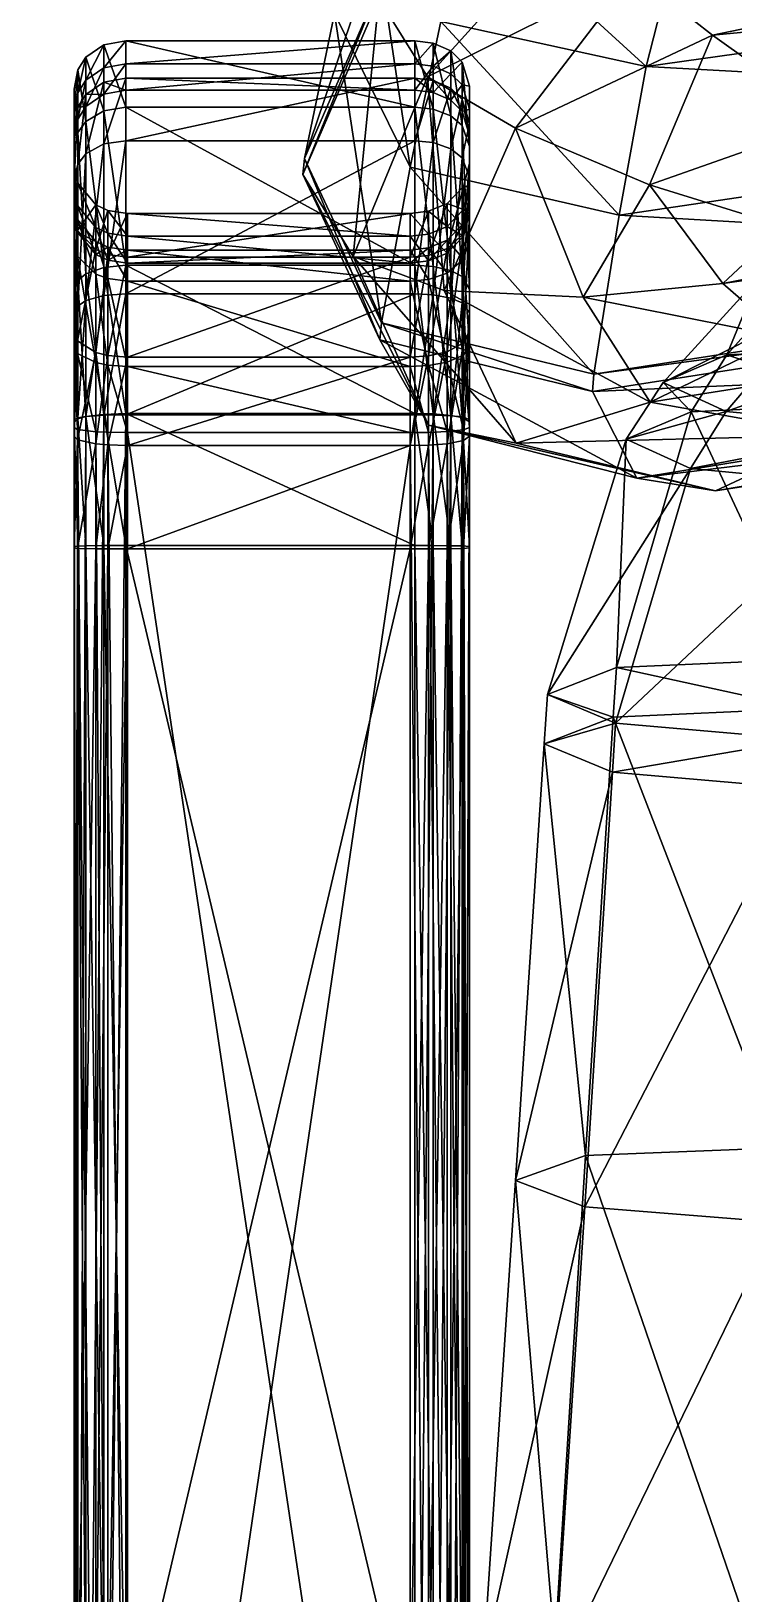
# Model space of a CAD drawing. Header units: millimetres. Extents: x 31518 to 88853, y -87450 to 166285.
# Drawn here: x 87794 to 87897, y -82001.7 to -81772.4 of the extents above; entities that cross this region are included whole.
import ezdxf

# ---------------------------------------------------------------- set-up
doc = ezdxf.new("R2010")
doc.units = ezdxf.units.MM
doc.styles.add('ROMANS', font='SIMHEI_0.TTF')
doc.dimstyles.new('60', dxfattribs={"dimscale": 60, "dimtxt": 2.5, "dimasz": 1.25, "dimexe": 1.5, "dimexo": 0, "dimgap": 1, "dimtad": 1, "dimdec": 0, "dimzin": 0, "dimdsep": 46, "dimtxsty": 'ROMANS', "dimblk": 'OBLIQUE', "dimcen": 0, "dimdle": 1.5, "dimclrd": 105, "dimclre": 105, "dimclrt": 112, "dimadec": 0, "dimazin": 0, "dimtfac": 1, "dimtdec": 0, "dimtix": 1, "dimtofl": 0, "dimtmove": 2, "dimatfit": 2, "dimldrblk": 'DOT', "dimfxl": 1.5, "dimtolj": 1, "dimtzin": 0, "dimlwd": 13, "dimlwe": 13, "dimarcsym": 0})

# ---------------------------------------------------------------- blocks, each defined once
blk = doc.blocks.new('中班椅02')
at = {"color": 0, "linetype": 'ByBlock', "lineweight": 0}
mesh = blk.add_polyface(dxfattribs=at)
corners = [(82.34, 195.21, 439.32), (83.41, 195.21, 439.32), (144.54, 195.21, 439.32), (144.27, 195.21, 439.32), (161.82, 195.21, 439.32), (158.82, 183.92, 442.95), (90.57, 188.23, 442.19), (159.12, 202.02, 439.76), (91.76, 204.65, 439.3), (172.35, 174.74, 449.82), (98.29, 183.21, 448.33), (99.57, 215.45, 442.64), (172.68, 210.28, 443.55), (185.87, 168.47, 462.19), (106.07, 180.73, 460.02), (107.45, 227.42, 451.79), (186.22, 219.94, 453.11), (194.74, 169.9, 477.02), (111.3, 183.48, 474.62), (112.75, 235.16, 465.51), (199.76, 179.68, 503.51), (114.58, 192.98, 501.16), (195.11, 226.88, 466.97), (116.06, 243.59, 492.24), (199.62, 181.63, 508.55), (114.55, 194.84, 506.22), (200.14, 235.48, 493.67), (116.03, 245.15, 497.35), (6.36, 249.52, 496.58), (196.77, 199.61, 556.31), (113.1, 211.97, 554.13), (200, 237.09, 498.77), (114.55, 259.03, 545.84), (193.7, 216.4, 608.17), (111.54, 227.96, 606.13), (190.42, 229.24, 664.7), (109.87, 240.42, 662.73), (187.8, 234.11, 710.6), (108.54, 245.56, 708.58), (184.74, 234.82, 765.3), (106.98, 247.09, 763.14), (181.98, 232.79, 814.93), (105.57, 245.95, 812.61), (181.69, 232.51, 820.52), (105.48, 245.77, 818.18), (174.37, 231.53, 849.47), (102.22, 245.11, 847.07), (170.86, 231.95, 855.86), (100.5, 245.47, 853.48), (161.87, 235.69, 867.19), (95.99, 248.05, 865.01), (147.03, 246.05, 877.79), (88.43, 254.56, 876.29)]
mesh.append_faces([[corners[k] for k in face] for face in [(0, 5, 6), (2, 8, 7), (6, 9, 10), (7, 11, 12), (10, 13, 14), (12, 15, 16), (14, 17, 18), (18, 20, 21), (21, 24, 25), (23, 28, 27), (25, 29, 30), (30, 33, 34), (34, 35, 36), (36, 37, 38), (38, 39, 40), (40, 41, 42), (42, 43, 44), (44, 45, 46), (46, 47, 48), (48, 49, 50), (50, 51, 52)]], dxfattribs={"vtx0": -1, "color": 0})
mesh.append_faces([[corners[k] for k in face] for face in [(0, 1, 2), (3, 2, 4)]], dxfattribs={"vtx0": -1, "vtx2": -1, "color": 0})
mesh.append_faces([[corners[k] for k in face] for face in [(3, 0, 2)]], dxfattribs={"vtx1": -1, "vtx2": -1, "color": 0})
mesh.append_faces([[corners[k] for k in face] for face in [(0, 3, 5), (4, 2, 7), (2, 1, 8), (6, 5, 9), (7, 8, 11), (10, 9, 13), (12, 11, 15), (16, 15, 19), (22, 19, 23), (26, 23, 27), (31, 27, 32), (42, 41, 43), (44, 43, 45), (46, 45, 47), (48, 47, 49), (50, 49, 51)]], dxfattribs={"vtx2": -1, "color": 0})
mesh = blk.add_polyface(dxfattribs=at)
corners = [(193.25, 178.46, 449.16), (200.81, 190.35, 447.07), (216.52, 191.07, 458.2), (208.39, 173.85, 461.24), (193.34, 203.02, 444.83), (208.48, 209.42, 454.96), (185.87, 168.47, 462.19), (218.28, 175.86, 475.97), (194.74, 169.9, 477.02), (226.79, 194.92, 472.6), (218.39, 215.24, 469.02), (195.11, 226.88, 466.97), (223.8, 185.52, 502.48), (199.76, 179.68, 503.51), (232.49, 204.19, 499.19), (223.9, 224.08, 495.68), (200.14, 235.48, 493.67), (223.62, 187.43, 507.53), (199.62, 181.63, 508.55), (232.3, 205.98, 504.26), (223.72, 225.76, 500.77), (200, 237.09, 498.77), (220.38, 205.03, 555.36), (196.77, 199.61, 556.31), (228.91, 222.39, 552.3), (220.48, 240.89, 549.03), (216.89, 221.48, 607.27), (193.7, 216.4, 608.17), (225.27, 237.71, 604.41), (213.14, 234.15, 663.84), (221.36, 249.84, 661.07), (190.42, 229.24, 664.7), (210.17, 239.14, 709.71)]
mesh.append_faces([[corners[k] for k in face] for face in [(0, 2, 3), (1, 5, 2), (6, 7, 8), (3, 9, 7), (2, 10, 9), (5, 11, 10), (8, 12, 13), (7, 14, 12), (9, 15, 14), (10, 16, 15), (13, 17, 18), (12, 19, 17), (14, 20, 19), (15, 21, 20), (18, 22, 23), (17, 24, 22), (19, 25, 24), (23, 26, 27), (22, 28, 26), (26, 30, 29)]], dxfattribs={"vtx0": -1, "color": 0})
mesh.append_faces([[corners[k] for k in face] for face in [(0, 1, 2), (1, 4, 5), (6, 3, 7), (3, 2, 9), (2, 5, 10), (8, 7, 12), (7, 9, 14), (9, 10, 15), (10, 11, 16), (13, 12, 17), (12, 14, 19), (14, 15, 20), (15, 16, 21), (18, 17, 22), (17, 19, 24), (19, 20, 25), (23, 22, 26), (22, 24, 28), (27, 26, 29), (31, 29, 32)]], dxfattribs={"vtx2": -1, "color": 0})
mesh = blk.add_polyface(dxfattribs=at)
corners = [(144.27, 195.21, 439.32), (161.82, 195.21, 439.32), (168.06, 195.21, 439.32), (161.74, 195.21, 439.32), (178.07, 185.81, 442.62), (158.82, 183.92, 442.95), (185.03, 191.87, 441.55), (178.16, 198.32, 440.41), (159.12, 202.02, 439.76), (193.25, 178.46, 449.16), (172.35, 174.74, 449.82), (200.81, 190.35, 447.07), (193.34, 203.02, 444.83), (172.68, 210.28, 443.55), (208.39, 173.85, 461.24), (185.87, 168.47, 462.19), (186.22, 219.94, 453.11), (208.48, 209.42, 454.96), (106.07, 180.73, 460.02), (194.74, 169.9, 477.02), (195.11, 226.88, 466.97), (112.75, 235.16, 465.51), (111.3, 183.48, 474.62), (199.76, 179.68, 503.51), (116.06, 243.59, 492.24), (200.14, 235.48, 493.67), (114.58, 192.98, 501.16), (199.62, 181.63, 508.55), (114.55, 194.84, 506.22), (196.77, 199.61, 556.31), (113.1, 211.97, 554.13), (193.7, 216.4, 608.17), (111.54, 227.96, 606.13), (190.42, 229.24, 664.7), (213.14, 234.15, 663.84), (109.87, 240.42, 662.73), (187.8, 234.11, 710.6), (210.17, 239.14, 709.71), (184.74, 234.82, 765.3), (203.54, 238.57, 813.91), (181.98, 232.79, 814.93), (203.19, 238.33, 819.49), (181.69, 232.51, 820.52), (194.73, 237.49, 848.42), (174.37, 231.53, 849.47), (190.72, 237.89, 854.82), (170.86, 231.95, 855.86)]
mesh.append_faces([[corners[k] for k in face] for face in [(0, 2, 3), (0, 4, 5), (3, 6, 4), (2, 7, 6), (1, 8, 7), (5, 9, 10), (4, 11, 9), (6, 12, 11), (7, 13, 12), (10, 14, 15), (12, 16, 17), (16, 21, 20), (20, 24, 25), (31, 34, 33), (33, 37, 36), (38, 39, 40), (40, 41, 42), (42, 43, 44), (44, 45, 46)]], dxfattribs={"vtx0": -1, "color": 0})
mesh.append_faces([[corners[k] for k in face] for face in [(0, 1, 2)]], dxfattribs={"vtx0": -1, "vtx2": -1, "color": 0})
mesh.append_faces([[corners[k] for k in face] for face in [(0, 3, 4), (3, 2, 6), (2, 1, 7), (5, 4, 9), (4, 6, 11), (6, 7, 12), (7, 8, 13), (10, 9, 14), (12, 13, 16), (18, 15, 19), (17, 16, 20), (22, 19, 23), (26, 23, 27), (28, 27, 29), (30, 29, 31), (32, 31, 33), (35, 33, 36), (42, 41, 43), (44, 43, 45)]], dxfattribs={"vtx2": -1, "color": 0})
mesh = blk.add_polyface(dxfattribs=at)
corners = [(252.47, 208.01, 387.33), (219.83, 208.01, 387.33), (219.83, 215.06, 406.47), (217.76, 207.8, 387.48), (217.76, 214.81, 406.5), (215.78, 207.08, 387.99), (215.78, 213.93, 406.6), (214.5, 206.06, 388.73), (214.5, 212.68, 406.74), (213.66, 203.84, 390.32), (213.66, 209.97, 407.05), (252.47, 215.06, 406.47), (219.83, 213.72, 419.55), (217.76, 213.47, 419.55), (215.78, 212.58, 419.53), (214.5, 211.32, 419.51), (213.66, 208.59, 419.45), (252.47, 213.72, 419.55), (219.83, 216.69, 456.15), (217.76, 216.44, 456.17), (215.78, 215.56, 456.24), (214.5, 214.31, 456.34), (213.66, 211.58, 456.56), (213.66, 202.85, 457.25), (252.47, 216.69, 456.15), (219.83, 219.27, 489.95), (217.76, 219.02, 489.93), (215.78, 218.14, 489.86), (214.5, 216.88, 489.76), (213.66, 214.16, 489.54), (213.66, 205.43, 488.85), (252.47, 219.27, 489.95), (219.83, 211.79, 519.48), (217.76, 211.57, 519.36), (215.78, 210.81, 518.92), (214.5, 209.72, 518.29), (213.66, 207.35, 516.93), (213.66, 199.75, 512.56)]
mesh.append_faces([[corners[k] for k in face] for face in [(1, 4, 2), (3, 6, 4), (5, 8, 6), (7, 10, 8), (2, 13, 12), (4, 14, 13), (6, 15, 14), (8, 16, 15), (12, 19, 18), (13, 20, 19), (14, 21, 20), (15, 22, 21), (16, 23, 22), (18, 26, 25), (19, 27, 26), (20, 28, 27), (21, 29, 28), (22, 30, 29), (25, 33, 32), (26, 34, 33), (27, 35, 34), (28, 36, 35), (29, 37, 36)]], dxfattribs={"vtx0": -1, "color": 0})
mesh.append_faces([[corners[k] for k in face] for face in [(0, 1, 2), (1, 3, 4), (3, 5, 6), (5, 7, 8), (7, 9, 10), (11, 2, 12), (2, 4, 13), (4, 6, 14), (6, 8, 15), (8, 10, 16), (17, 12, 18), (12, 13, 19), (13, 14, 20), (14, 15, 21), (15, 16, 22), (24, 18, 25), (18, 19, 26), (19, 20, 27), (20, 21, 28), (21, 22, 29), (22, 23, 30), (31, 25, 32), (25, 26, 33), (26, 27, 34), (27, 28, 35), (28, 29, 36), (29, 30, 37)]], dxfattribs={"vtx2": -1, "color": 0})
mesh = blk.add_polyface(dxfattribs=at)
corners = [(258.34, 203.56, 390.53), (257.91, 205.34, 389.25), (257.91, 211.8, 406.84), (258.34, 209.62, 407.09), (257, 206.51, 388.41), (257, 213.23, 406.68), (254.97, 207.64, 387.59), (254.97, 214.61, 406.52), (252.47, 208.01, 387.33), (252.47, 215.06, 406.47), (219.83, 215.06, 406.47), (258.34, 201.26, 408.06), (258.34, 208.25, 419.45), (257.91, 210.44, 419.49), (257, 211.87, 419.52), (254.97, 213.27, 419.55), (252.47, 213.72, 419.55), (219.83, 213.72, 419.55), (258.34, 199.83, 419.28), (258.34, 211.24, 456.58), (257.91, 213.42, 456.41), (257, 214.85, 456.29), (254.97, 216.24, 456.18), (252.47, 216.69, 456.15), (219.83, 216.69, 456.15), (258.34, 202.85, 457.25), (258.34, 213.82, 489.52), (258.34, 205.43, 488.85), (257.91, 216, 489.69), (257, 217.43, 489.81), (254.97, 218.82, 489.92), (252.47, 219.27, 489.95), (219.83, 219.27, 489.95), (258.34, 207.05, 516.76), (257.91, 208.95, 517.85), (257, 210.19, 518.56), (254.97, 211.4, 519.26), (252.47, 211.79, 519.48), (219.83, 211.79, 519.48)]
mesh.append_faces([[corners[k] for k in face] for face in [(0, 2, 3), (1, 5, 2), (4, 7, 5), (6, 9, 7), (8, 10, 9), (3, 13, 12), (2, 14, 13), (5, 15, 14), (7, 16, 15), (9, 17, 16), (12, 20, 19), (13, 21, 20), (14, 22, 21), (15, 23, 22), (16, 24, 23), (25, 26, 27), (19, 28, 26), (20, 29, 28), (21, 30, 29), (22, 31, 30), (23, 32, 31), (26, 34, 33), (28, 35, 34), (29, 36, 35), (30, 37, 36), (31, 38, 37)]], dxfattribs={"vtx0": -1, "color": 0})
mesh.append_faces([[corners[k] for k in face] for face in [(0, 1, 2), (1, 4, 5), (4, 6, 7), (6, 8, 9), (11, 3, 12), (3, 2, 13), (2, 5, 14), (5, 7, 15), (7, 9, 16), (18, 12, 19), (12, 13, 20), (13, 14, 21), (14, 15, 22), (15, 16, 23), (25, 19, 26), (19, 20, 28), (20, 21, 29), (21, 22, 30), (22, 23, 31), (27, 26, 33), (26, 28, 34), (28, 29, 35), (29, 30, 36), (30, 31, 37)]], dxfattribs={"vtx2": -1, "color": 0})
mesh = blk.add_polyface(dxfattribs=at)
corners = [(252.47, 190.71, 373.47), (219.83, 190.71, 373.47), (219.83, 208.01, 387.33), (217.76, 207.8, 387.48), (217.76, 190.6, 373.7), (215.78, 207.08, 387.99), (215.78, 190.23, 374.5), (214.5, 206.06, 388.73), (214.5, 189.71, 375.65), (213.66, 203.84, 390.32), (213.66, 196.73, 395.44), (214.34, 194.61, 396.97), (214.34, 198.66, 408.36), (213.66, 201.26, 408.06), (216.19, 196.76, 408.58), (213.66, 209.97, 407.05), (214.34, 197.21, 419.23), (213.66, 199.83, 419.28), (216.19, 195.3, 419.2), (213.66, 208.59, 419.45), (214.34, 200.24, 457.46), (213.66, 202.85, 457.25), (216.19, 198.33, 457.62), (218.29, 197.45, 457.69), (214.34, 202.82, 488.64), (213.66, 205.43, 488.85), (216.19, 200.91, 488.48), (218.29, 200.03, 488.41), (220.35, 197.22, 457.7), (220.35, 199.8, 488.39), (252.3, 199.8, 488.39), (214.34, 197.48, 511.26), (213.66, 199.75, 512.56), (216.19, 195.82, 510.31), (218.29, 195.05, 509.87), (220.35, 194.85, 509.75), (252.3, 194.85, 509.75), (252.47, 211.79, 519.48), (219.83, 211.79, 519.48), (219.83, 193.94, 536.95), (217.76, 211.57, 519.36), (217.76, 193.81, 536.74), (215.78, 210.81, 518.92), (215.78, 193.34, 535.99), (214.5, 209.72, 518.29), (214.5, 192.67, 534.92), (213.66, 207.35, 516.93), (213.66, 191.22, 532.61), (213.66, 186.56, 525.18)]
mesh.append_faces([[corners[k] for k in face] for face in [(1, 3, 2), (4, 5, 3), (6, 7, 5), (8, 9, 7), (10, 12, 13), (11, 14, 12), (9, 13, 15), (13, 16, 17), (12, 18, 16), (15, 17, 19), (17, 20, 21), (16, 22, 20), (18, 23, 22), (21, 24, 25), (20, 26, 24), (22, 27, 26), (23, 29, 27), (28, 30, 29), (25, 31, 32), (24, 33, 31), (26, 34, 33), (27, 35, 34), (29, 36, 35), (38, 41, 39), (40, 43, 41), (42, 45, 43), (44, 47, 45)]], dxfattribs={"vtx0": -1, "color": 0})
mesh.append_faces([[corners[k] for k in face] for face in [(0, 1, 2), (10, 11, 12), (9, 10, 13), (13, 12, 16), (12, 14, 18), (15, 13, 17), (17, 16, 20), (16, 18, 22), (19, 17, 21), (21, 20, 24), (20, 22, 26), (22, 23, 27), (23, 28, 29), (25, 24, 31), (24, 26, 33), (26, 27, 34), (27, 29, 35), (37, 38, 39), (38, 40, 41), (40, 42, 43), (42, 44, 45), (44, 46, 47), (46, 32, 48)]], dxfattribs={"vtx2": -1, "color": 0})
mesh = blk.add_polyface(dxfattribs=at)
corners = [(258.34, 188.42, 378.44), (257.91, 205.34, 389.25), (258.34, 203.56, 390.53), (257.91, 189.33, 376.45), (257, 206.51, 388.41), (257, 189.94, 375.15), (254.97, 207.64, 387.59), (254.97, 190.52, 373.88), (252.47, 190.71, 373.47), (252.47, 208.01, 387.33), (219.83, 208.01, 387.33), (257.94, 194.98, 396.7), (258.34, 196.73, 395.44), (258.34, 201.26, 408.06), (257.94, 199.12, 408.3), (258.34, 209.62, 407.09), (255.88, 196.63, 408.59), (257.94, 197.67, 419.24), (255.88, 195.17, 419.19), (258.34, 199.83, 419.28), (258.34, 208.25, 419.45), (254.53, 194.53, 419.18), (255.88, 198.2, 457.63), (254.53, 197.56, 457.68), (257.94, 200.7, 457.43), (258.34, 202.85, 457.25), (258.34, 211.24, 456.58), (220.35, 197.22, 457.7), (252.3, 197.22, 457.7), (252.3, 199.8, 488.39), (254.53, 200.14, 488.42), (255.88, 200.78, 488.47), (257.94, 203.28, 488.67), (258.34, 205.43, 488.85), (220.35, 199.8, 488.39), (252.3, 194.85, 509.75), (254.53, 195.15, 509.92), (255.88, 195.71, 510.24), (257.94, 197.88, 511.49), (258.34, 199.75, 512.56), (258.34, 207.05, 516.76), (258.34, 191.04, 532.31), (257.91, 208.95, 517.85), (257.91, 192.2, 534.17), (257, 210.19, 518.56), (257, 192.96, 535.38), (254.97, 211.4, 519.26), (254.97, 193.7, 536.57), (252.47, 211.79, 519.48), (252.47, 193.94, 536.95), (219.83, 193.94, 536.95)]
mesh.append_faces([[corners[k] for k in face] for face in [(0, 1, 2), (3, 4, 1), (5, 6, 4), (7, 9, 6), (8, 10, 9), (11, 13, 14), (12, 15, 13), (16, 17, 18), (14, 19, 17), (13, 20, 19), (21, 22, 23), (18, 24, 22), (17, 25, 24), (19, 26, 25), (28, 30, 29), (23, 31, 30), (22, 32, 31), (24, 33, 32), (29, 36, 35), (30, 37, 36), (31, 38, 37), (32, 39, 38), (33, 40, 39), (40, 43, 41), (42, 45, 43), (44, 47, 45), (46, 49, 47), (48, 50, 49)]], dxfattribs={"vtx0": -1, "color": 0})
mesh.append_faces([[corners[k] for k in face] for face in [(7, 8, 9), (11, 12, 13), (12, 2, 15), (16, 14, 17), (14, 13, 19), (18, 17, 24), (17, 19, 25), (27, 28, 29), (28, 23, 30), (23, 22, 31), (22, 24, 32), (24, 25, 33), (34, 29, 35), (29, 30, 36), (30, 31, 37), (31, 32, 38), (32, 33, 39), (39, 40, 41), (40, 42, 43), (42, 44, 45), (44, 46, 47), (46, 48, 49)]], dxfattribs={"vtx2": -1, "color": 0})
mesh = blk.add_polyface(dxfattribs=at)
corners = [(99.36, 147.28, 383.54), (175.57, 149.44, 396.83), (168.25, 178.38, 398.19), (197.07, 148.49, 391), (188.61, 177.4, 392.22), (195.97, 174.29, 373.11), (204.84, 145.45, 372.34), (188.7, 170.97, 352.74), (197.16, 142.21, 352.46), (168.57, 169.07, 341.07), (175.9, 140.36, 341.07), (97.35, 167.72, 332.77), (184.59, 183.81, 391.91), (164.74, 184.78, 397.85), (191.77, 180.71, 372.89), (184.68, 177.41, 352.63), (165.05, 175.52, 341.02), (174.33, 195.27, 388.82), (155.74, 196.15, 394.26), (181.05, 192.44, 371.43), (174.41, 189.42, 352.89), (156.04, 187.69, 342.27), (157.44, 206.27, 380.3), (140.91, 206.88, 384.04), (163.42, 204.33, 368.33), (157.51, 202.25, 355.58), (141.17, 201.06, 348.27), (146.61, 209.91, 373.34), (152.11, 208.72, 366), (146.67, 207.44, 358.17), (131.62, 206.71, 353.69), (137.2, 210.78, 362.92), (132.38, 210.78, 362.92)]
mesh.append_faces([[corners[k] for k in face] for face in [(1, 4, 2), (3, 5, 4), (6, 7, 5), (8, 9, 7), (10, 11, 9), (2, 12, 13), (4, 14, 12), (5, 15, 14), (7, 16, 15), (13, 17, 18), (12, 19, 17), (14, 20, 19), (15, 21, 20), (18, 22, 23), (17, 24, 22), (19, 25, 24), (20, 26, 25), (22, 28, 27), (24, 29, 28), (25, 30, 29)]], dxfattribs={"vtx0": -1, "color": 0})
mesh.append_faces([[corners[k] for k in face] for face in [(0, 1, 2), (1, 3, 4), (2, 4, 12), (4, 5, 14), (5, 7, 15), (7, 9, 16), (13, 12, 17), (12, 14, 19), (14, 15, 20), (15, 16, 21), (18, 17, 22), (17, 19, 24), (19, 20, 25), (20, 21, 26), (23, 22, 27), (22, 24, 28), (24, 25, 29), (27, 28, 31), (28, 29, 32)]], dxfattribs={"vtx2": -1, "color": 0})
mesh = blk.add_polyface(dxfattribs=at)
corners = [(219.83, 177.05, 370.55), (217.76, 190.6, 373.7), (219.83, 190.71, 373.47), (217.76, 177.02, 370.8), (215.78, 190.23, 374.5), (215.78, 176.93, 371.68), (214.5, 189.71, 375.65), (214.5, 176.8, 372.94), (213.66, 188.56, 378.13), (213.66, 184.89, 386.08), (214.34, 183.79, 388.46), (214.34, 194.61, 396.97), (213.66, 196.73, 395.44), (216.19, 182.99, 390.2), (216.19, 193.05, 398.09), (218.29, 182.62, 391), (218.29, 192.34, 398.6), (220.35, 182.52, 391.21), (220.35, 192.15, 398.74), (252.3, 192.15, 398.74), (217.76, 207.8, 387.48), (215.78, 207.08, 387.99), (214.5, 206.06, 388.73), (213.66, 203.84, 390.32), (216.19, 196.76, 408.58), (218.29, 195.89, 408.68), (220.35, 195.65, 408.7), (252.3, 195.65, 408.7), (218.29, 194.42, 419.18), (216.19, 195.3, 419.2), (220.35, 194.19, 419.17), (252.3, 194.19, 419.17), (218.29, 197.45, 457.69), (220.35, 197.22, 457.7), (252.3, 197.22, 457.7), (213.66, 199.75, 512.56), (214.34, 197.48, 511.26), (214.34, 185.17, 522.97), (213.66, 186.56, 525.18), (216.19, 195.82, 510.31), (216.19, 184.15, 521.34), (218.29, 195.05, 509.87), (218.29, 183.69, 520.6), (220.35, 194.85, 509.75), (220.35, 183.56, 520.4), (252.3, 183.56, 520.4), (213.66, 207.35, 516.93), (213.66, 191.22, 532.61), (252.47, 193.94, 536.95), (219.83, 193.94, 536.95), (219.83, 177.19, 543.2), (217.76, 193.81, 536.74), (217.76, 177.14, 542.96), (215.78, 193.34, 535.99), (215.78, 176.98, 542.09), (214.5, 192.67, 534.92), (214.5, 176.74, 540.85), (213.66, 176.24, 538.16), (213.66, 174.62, 529.55)]
mesh.append_faces([[corners[k] for k in face] for face in [(0, 1, 2), (3, 4, 1), (5, 6, 4), (7, 8, 6), (9, 11, 12), (10, 14, 11), (13, 16, 14), (15, 18, 16), (17, 19, 18), (8, 12, 23), (14, 25, 24), (16, 26, 25), (18, 27, 26), (24, 28, 29), (25, 30, 28), (26, 31, 30), (28, 33, 32), (30, 34, 33), (35, 37, 38), (36, 40, 37), (39, 42, 40), (41, 44, 42), (43, 45, 44), (46, 38, 47)]], dxfattribs={"vtx0": -1, "color": 0})
mesh.append_faces([[corners[k] for k in face] for face in [(9, 10, 11), (10, 13, 14), (13, 15, 16), (15, 17, 18), (2, 1, 20), (1, 4, 21), (4, 6, 22), (6, 8, 23), (8, 9, 12), (11, 14, 24), (14, 16, 25), (16, 18, 26), (24, 25, 28), (25, 26, 30), (29, 28, 32), (28, 30, 33), (35, 36, 37), (36, 39, 40), (39, 41, 42), (41, 43, 44), (48, 49, 50), (49, 51, 52), (51, 53, 54), (53, 55, 56), (55, 47, 57), (47, 38, 58)]], dxfattribs={"vtx2": -1, "color": 0})
mesh = blk.add_polyface(dxfattribs=at)
corners = [(258.34, 176.48, 376), (257.91, 189.33, 376.45), (258.34, 188.42, 378.44), (257.91, 176.71, 373.82), (257, 189.94, 375.15), (257, 176.86, 372.39), (254.97, 190.52, 373.88), (254.97, 177, 371), (252.47, 190.71, 373.47), (252.47, 177.05, 370.55), (219.83, 190.71, 373.47), (220.35, 182.52, 391.21), (252.3, 182.52, 391.21), (252.3, 192.15, 398.74), (254.53, 182.67, 390.9), (254.53, 192.43, 398.54), (255.88, 182.94, 390.31), (255.88, 192.95, 398.16), (257.94, 183.99, 388.04), (257.94, 194.98, 396.7), (258.34, 184.89, 386.08), (258.34, 196.73, 395.44), (258.34, 203.56, 390.53), (257.91, 205.34, 389.25), (257, 206.51, 388.41), (254.97, 207.64, 387.59), (220.35, 192.15, 398.74), (252.3, 195.65, 408.7), (254.53, 195.99, 408.66), (255.88, 196.63, 408.59), (257.94, 199.12, 408.3), (220.35, 195.65, 408.7), (252.3, 194.19, 419.17), (254.53, 194.53, 419.18), (255.88, 195.17, 419.19), (220.35, 194.19, 419.17), (252.3, 197.22, 457.7), (254.53, 197.56, 457.68), (255.88, 198.2, 457.63), (220.35, 194.85, 509.75), (252.3, 194.85, 509.75), (252.3, 183.56, 520.4), (254.53, 195.15, 509.92), (254.53, 183.74, 520.69), (255.88, 195.71, 510.24), (255.88, 184.09, 521.24), (257.94, 197.88, 511.49), (257.94, 185.42, 523.35), (258.34, 199.75, 512.56), (258.34, 186.56, 525.18), (258.34, 191.04, 532.31), (258.34, 176.17, 537.82), (257.91, 192.2, 534.17), (257.91, 176.58, 539.98), (257, 192.96, 535.38), (257, 176.84, 541.39), (254.97, 193.7, 536.57), (254.97, 177.1, 542.76), (252.47, 193.94, 536.95), (252.47, 177.19, 543.2)]
mesh.append_faces([[corners[k] for k in face] for face in [(0, 1, 2), (3, 4, 1), (5, 6, 4), (7, 8, 6), (9, 10, 8), (12, 15, 13), (14, 17, 15), (16, 19, 17), (18, 21, 19), (20, 22, 21), (13, 28, 27), (15, 29, 28), (17, 30, 29), (27, 33, 32), (28, 34, 33), (32, 37, 36), (40, 43, 41), (42, 45, 43), (44, 47, 45), (46, 49, 47), (48, 50, 49)]], dxfattribs={"vtx0": -1, "color": 0})
mesh.append_faces([[corners[k] for k in face] for face in [(11, 12, 13), (12, 14, 15), (14, 16, 17), (16, 18, 19), (18, 20, 21), (20, 2, 22), (2, 1, 23), (1, 4, 24), (4, 6, 25), (26, 13, 27), (13, 15, 28), (15, 17, 29), (17, 19, 30), (31, 27, 32), (27, 28, 33), (28, 29, 34), (35, 32, 36), (32, 33, 37), (33, 34, 38), (39, 40, 41), (40, 42, 43), (42, 44, 45), (44, 46, 47), (46, 48, 49), (49, 50, 51), (50, 52, 53), (52, 54, 55), (54, 56, 57), (56, 58, 59)]], dxfattribs={"vtx2": -1, "color": 0})
mesh = blk.add_polyface(dxfattribs=at)
corners = [(213.66, 175.62, 384.37), (214.34, 175.35, 386.97), (214.34, 183.79, 388.46), (213.66, 184.89, 386.08), (216.19, 175.15, 388.88), (216.19, 182.99, 390.2), (218.29, 175.06, 389.75), (218.29, 182.62, 391), (220.35, 175.04, 389.99), (220.35, 182.52, 391.21), (252.3, 182.52, 391.21), (252.47, 177.05, 370.55), (219.83, 177.05, 370.55), (219.83, 190.71, 373.47), (217.76, 177.02, 370.8), (217.76, 190.6, 373.7), (215.78, 176.93, 371.68), (215.78, 190.23, 374.5), (214.5, 176.8, 372.94), (214.5, 189.71, 375.65), (213.66, 176.52, 375.65), (213.66, 188.56, 378.13), (213.66, 186.56, 525.18), (214.34, 185.17, 522.97), (214.34, 174.13, 526.98), (213.66, 174.62, 529.55), (216.19, 184.15, 521.34), (216.19, 173.78, 525.1), (218.29, 183.69, 520.6), (218.29, 173.62, 524.23), (220.35, 183.56, 520.4), (220.35, 173.57, 524), (252.3, 173.57, 524), (219.83, 193.94, 536.95), (217.76, 177.14, 542.96), (219.83, 177.19, 543.2), (217.76, 193.81, 536.74), (215.78, 176.98, 542.09), (215.78, 193.34, 535.99), (214.5, 176.74, 540.85), (214.5, 192.67, 534.92), (213.66, 176.24, 538.16), (213.66, 191.22, 532.61), (214.34, 161.96, 527.12), (213.66, 162.01, 529.73), (216.19, 161.92, 525.2), (218.29, 161.9, 524.32), (220.35, 161.9, 524.09), (252.3, 161.9, 524.09), (252.47, 177.19, 543.2), (219.83, 162.28, 543.62), (217.76, 162.27, 543.37), (215.78, 162.26, 542.48), (214.5, 162.23, 541.22), (213.66, 162.18, 538.49)]
mesh.append_faces([[corners[k] for k in face] for face in [(0, 2, 3), (1, 5, 2), (4, 7, 5), (6, 9, 7), (8, 10, 9), (20, 3, 21), (22, 24, 25), (23, 27, 24), (26, 29, 27), (28, 31, 29), (30, 32, 31), (33, 34, 35), (36, 37, 34), (38, 39, 37), (40, 41, 39), (42, 25, 41), (25, 43, 44), (24, 45, 43), (27, 46, 45), (29, 47, 46), (31, 48, 47), (35, 51, 50), (34, 52, 51), (37, 53, 52), (39, 54, 53), (41, 44, 54)]], dxfattribs={"vtx0": -1, "color": 0})
mesh.append_faces([[corners[k] for k in face] for face in [(0, 1, 2), (1, 4, 5), (4, 6, 7), (6, 8, 9), (11, 12, 13), (12, 14, 15), (14, 16, 17), (16, 18, 19), (18, 20, 21), (20, 0, 3), (22, 23, 24), (23, 26, 27), (26, 28, 29), (28, 30, 31), (25, 24, 43), (24, 27, 45), (27, 29, 46), (29, 31, 47), (49, 35, 50), (35, 34, 51), (34, 37, 52), (37, 39, 53), (39, 41, 54), (41, 25, 44)]], dxfattribs={"vtx2": -1, "color": 0})
mesh = blk.add_polyface(dxfattribs=at)
corners = [(220.35, 175.04, 389.99), (252.3, 175.04, 389.99), (252.3, 182.52, 391.21), (254.53, 175.07, 389.65), (254.53, 182.67, 390.9), (255.88, 175.14, 389), (255.88, 182.94, 390.31), (257.94, 175.4, 386.52), (257.94, 183.99, 388.04), (258.34, 175.62, 384.37), (258.34, 184.89, 386.08), (258.34, 176.48, 376), (258.34, 188.42, 378.44), (257.91, 176.71, 373.82), (257.91, 189.33, 376.45), (257, 176.86, 372.39), (257, 189.94, 375.15), (254.97, 177, 371), (254.97, 190.52, 373.88), (252.47, 177.05, 370.55), (252.47, 190.71, 373.47), (220.35, 183.56, 520.4), (252.3, 183.56, 520.4), (252.3, 173.57, 524), (254.53, 183.74, 520.69), (254.53, 173.64, 524.34), (255.88, 184.09, 521.24), (255.88, 173.76, 524.97), (257.94, 185.42, 523.35), (257.94, 174.22, 527.43), (258.34, 186.56, 525.18), (258.34, 174.62, 529.55), (258.34, 176.17, 537.82), (258.34, 191.04, 532.31), (257.91, 176.58, 539.98), (257.91, 192.2, 534.17), (257, 176.84, 541.39), (257, 192.96, 535.38), (254.97, 177.1, 542.76), (254.97, 193.7, 536.57), (252.47, 177.19, 543.2), (252.47, 193.94, 536.95), (219.83, 177.19, 543.2), (220.35, 173.57, 524), (252.3, 161.9, 524.09), (254.53, 161.9, 524.43), (255.88, 161.92, 525.07), (257.94, 161.96, 527.57), (258.34, 162.01, 529.73), (258.34, 162.17, 538.15), (257.91, 162.21, 540.34), (257, 162.24, 541.77), (254.97, 162.27, 543.17), (252.47, 162.28, 543.62), (219.83, 162.28, 543.62)]
mesh.append_faces([[corners[k] for k in face] for face in [(1, 4, 2), (3, 6, 4), (5, 8, 6), (7, 10, 8), (9, 12, 10), (22, 25, 23), (24, 27, 25), (26, 29, 27), (28, 31, 29), (30, 32, 31), (33, 34, 32), (35, 36, 34), (37, 38, 36), (39, 40, 38), (41, 42, 40), (23, 45, 44), (25, 46, 45), (27, 47, 46), (29, 48, 47), (31, 49, 48), (32, 50, 49), (34, 51, 50), (36, 52, 51), (38, 53, 52), (40, 54, 53)]], dxfattribs={"vtx0": -1, "color": 0})
mesh.append_faces([[corners[k] for k in face] for face in [(0, 1, 2), (1, 3, 4), (3, 5, 6), (5, 7, 8), (7, 9, 10), (9, 11, 12), (11, 13, 14), (13, 15, 16), (15, 17, 18), (17, 19, 20), (21, 22, 23), (22, 24, 25), (24, 26, 27), (26, 28, 29), (28, 30, 31), (43, 23, 44), (23, 25, 45), (25, 27, 46), (27, 29, 47), (29, 31, 48), (31, 32, 49), (32, 34, 50), (34, 36, 51), (36, 38, 52), (38, 40, 53)]], dxfattribs={"vtx2": -1, "color": 0})
mesh = blk.add_polyface(dxfattribs=at)
corners = [(213.66, -40.28, 381.36), (214.34, -39.4, 383.83), (214.34, 175.35, 386.97), (216.19, -38.76, 385.63), (216.19, 175.15, 388.88), (218.29, -38.47, 386.46), (218.29, 175.06, 389.75), (220.35, -38.39, 386.68), (220.35, 175.04, 389.99), (252.3, -38.39, 386.68), (252.3, 175.04, 389.99), (254.53, -38.5, 386.36), (254.53, 175.07, 389.65), (255.88, -38.72, 385.75), (255.88, 175.14, 389), (257.94, -39.56, 383.4), (257.94, 175.4, 386.52), (258.34, -40.28, 381.36), (258.34, 175.62, 384.37), (258.34, -43.09, 373.43), (258.34, 176.48, 376), (257.91, -43.82, 371.36), (257.91, 176.71, 373.82), (257, -44.3, 370.01), (257, 176.86, 372.39), (254.97, -44.77, 368.7), (254.97, 177, 371), (252.47, -44.92, 368.27), (252.47, 177.05, 370.55), (219.83, -44.92, 368.27), (219.83, 177.05, 370.55), (217.76, -44.84, 368.51), (217.76, 177.02, 370.8), (215.78, -44.54, 369.34), (215.78, 176.93, 371.68), (214.5, -44.12, 370.53), (214.5, 176.8, 372.94), (213.66, -43.21, 373.1), (213.66, 176.52, 375.65), (213.66, 175.62, 384.37), (258.34, 162.01, 529.73), (258.34, 25, 540.93), (258.34, 25.64, 532.54), (258.34, 162.17, 538.15), (257.91, 24.84, 543.11), (257.91, 162.21, 540.34), (257, 24.73, 544.54), (257, 162.24, 541.77), (254.97, 24.62, 545.93), (254.97, 162.27, 543.17), (252.47, 24.59, 546.38), (252.47, 162.28, 543.62), (219.83, 24.59, 546.38), (219.83, 162.28, 543.62), (217.76, 24.61, 546.14), (217.76, 162.27, 543.37), (215.78, 24.68, 545.25), (215.78, 162.26, 542.48), (214.5, 24.77, 544), (214.5, 162.23, 541.22), (213.66, 24.98, 541.27), (213.66, 25.64, 532.54), (214.34, 25.84, 529.93), (214.34, -3.43, 524.92), (216.19, 25.98, 528.02), (216.19, -2.77, 523.12), (218.29, 26.05, 527.14), (218.29, -2.47, 522.29), (220.35, 26.07, 526.9), (220.35, -2.39, 522.07), (252.3, 26.07, 526.9), (252.3, -2.39, 522.07), (254.53, 26.04, 527.25), (254.53, -2.51, 522.39), (255.88, 25.99, 527.89), (255.88, -2.73, 523), (257.94, 25.8, 530.38), (257.94, -3.58, 525.35), (258.34, -4.32, 527.38), (258.34, -7.2, 535.29), (257.91, -7.94, 537.35), (257, -8.44, 538.7), (254.97, -8.91, 540.01), (252.47, -9.07, 540.43), (219.83, -9.07, 540.43), (217.76, -8.98, 540.2), (215.78, -8.68, 539.36), (214.5, -8.25, 538.18), (213.66, -7.31, 535.61), (213.66, -4.32, 527.38)]
mesh.append_faces([[corners[k] for k in face] for face in [(40, 41, 42), (43, 44, 41), (45, 46, 44), (47, 48, 46), (49, 50, 48), (51, 52, 50), (53, 54, 52), (55, 56, 54), (57, 58, 56), (59, 60, 58)]], dxfattribs={"vtx0": -1, "color": 0})
mesh.append_faces([[corners[k] for k in face] for face in [(0, 1, 2), (1, 3, 4), (3, 5, 6), (5, 7, 8), (7, 9, 10), (9, 11, 12), (11, 13, 14), (13, 15, 16), (15, 17, 18), (17, 19, 20), (19, 21, 22), (21, 23, 24), (23, 25, 26), (25, 27, 28), (27, 29, 30), (29, 31, 32), (31, 33, 34), (33, 35, 36), (35, 37, 38), (37, 0, 39), (61, 62, 63), (62, 64, 65), (64, 66, 67), (66, 68, 69), (68, 70, 71), (70, 72, 73), (72, 74, 75), (74, 76, 77), (76, 42, 78), (42, 41, 79), (41, 44, 80), (44, 46, 81), (46, 48, 82), (48, 50, 83), (50, 52, 84), (52, 54, 85), (54, 56, 86), (56, 58, 87), (58, 60, 88), (60, 61, 89)]], dxfattribs={"vtx2": -1, "color": 0})
mesh = blk.add_polyface(dxfattribs=at)
corners = [(213.66, -40.28, 381.36), (214.34, 175.35, 386.97), (213.66, 175.62, 384.37), (214.34, -39.4, 383.83), (216.19, 175.15, 388.88), (216.19, -38.76, 385.63), (218.29, 175.06, 389.75), (218.29, -38.47, 386.46), (220.35, 175.04, 389.99), (220.35, -38.39, 386.68), (252.3, 175.04, 389.99), (252.3, -38.39, 386.68), (254.53, 175.07, 389.65), (254.53, -38.5, 386.36), (255.88, 175.14, 389), (255.88, -38.72, 385.75), (257.94, 175.4, 386.52), (257.94, -39.56, 383.4), (258.34, 175.62, 384.37), (258.34, -40.28, 381.36), (258.34, 176.48, 376), (258.34, -43.09, 373.43), (257.91, 176.71, 373.82), (257.91, -43.82, 371.36), (257, 176.86, 372.39), (257, -44.3, 370.01), (254.97, 177, 371), (254.97, -44.77, 368.7), (252.47, 177.05, 370.55), (252.47, -44.92, 368.27), (219.83, 177.05, 370.55), (219.83, -44.92, 368.27), (217.76, 177.02, 370.8), (217.76, -44.84, 368.51), (215.78, 176.93, 371.68), (215.78, -44.54, 369.34), (214.5, 176.8, 372.94), (214.5, -44.12, 370.53), (213.66, 176.52, 375.65), (213.66, -43.21, 373.1), (213.66, 162.01, 529.73), (214.34, 161.96, 527.12), (214.34, 25.84, 529.93), (213.66, 25.64, 532.54), (216.19, 161.92, 525.2), (216.19, 25.98, 528.02), (218.29, 161.9, 524.32), (218.29, 26.05, 527.14), (220.35, 161.9, 524.09), (220.35, 26.07, 526.9), (252.3, 161.9, 524.09), (252.3, 26.07, 526.9), (254.53, 161.9, 524.43), (254.53, 26.04, 527.25), (255.88, 161.92, 525.07), (255.88, 25.99, 527.89), (257.94, 161.96, 527.57), (257.94, 25.8, 530.38), (258.34, 162.01, 529.73), (258.34, 25.64, 532.54), (258.34, 162.17, 538.15), (258.34, 25, 540.93), (257.91, 162.21, 540.34), (257.91, 24.84, 543.11), (257, 162.24, 541.77), (257, 24.73, 544.54), (254.97, 162.27, 543.17), (254.97, 24.62, 545.93), (252.47, 162.28, 543.62), (252.47, 24.59, 546.38), (219.83, 162.28, 543.62), (219.83, 24.59, 546.38), (217.76, 162.27, 543.37), (217.76, 24.61, 546.14), (215.78, 162.26, 542.48), (215.78, 24.68, 545.25), (214.5, 162.23, 541.22), (214.5, 24.77, 544), (213.66, 162.18, 538.49), (213.66, 24.98, 541.27)]
mesh.append_faces([[corners[k] for k in face] for face in [(0, 1, 2), (3, 4, 1), (5, 6, 4), (7, 8, 6), (9, 10, 8), (11, 12, 10), (13, 14, 12), (15, 16, 14), (17, 18, 16), (19, 20, 18), (21, 22, 20), (23, 24, 22), (25, 26, 24), (27, 28, 26), (29, 30, 28), (31, 32, 30), (33, 34, 32), (35, 36, 34), (37, 38, 36), (39, 2, 38), (40, 42, 43), (41, 45, 42), (44, 47, 45), (46, 49, 47), (48, 51, 49), (50, 53, 51), (52, 55, 53), (54, 57, 55), (56, 59, 57), (78, 43, 79)]], dxfattribs={"vtx0": -1, "color": 0})
mesh.append_faces([[corners[k] for k in face] for face in [(40, 41, 42), (41, 44, 45), (44, 46, 47), (46, 48, 49), (48, 50, 51), (50, 52, 53), (52, 54, 55), (54, 56, 57), (56, 58, 59), (58, 60, 61), (60, 62, 63), (62, 64, 65), (64, 66, 67), (66, 68, 69), (68, 70, 71), (70, 72, 73), (72, 74, 75), (74, 76, 77), (76, 78, 79), (78, 40, 43)]], dxfattribs={"vtx2": -1, "color": 0})
mesh = blk.add_polyface(dxfattribs=at)
corners = [(103.74, -10.64, 386.86), (184.29, -10.64, 398.21), (181.68, 38.45, 396.11), (204.04, 37.87, 391.05), (207.02, -10.64, 393.22), (212.13, 36.02, 374.84), (215.23, -10.64, 377.29), (204.14, 34.06, 357.57), (207.12, -10.64, 360.3), (182.03, 32.93, 347.67), (184.65, -10.64, 350.57), (103.79, 32.13, 340.63), (102.41, 37.13, 384.57), (178.61, 94.26, 393.8), (200.55, 93.38, 388.4), (208.48, 90.57, 371.15), (200.65, 87.57, 352.75), (178.96, 85.86, 342.21), (102.2, 84.64, 334.72), (100.85, 92.26, 381.51), (175.86, 143.86, 396.48), (197.42, 142.91, 390.69), (205.21, 139.9, 372.16), (197.51, 136.68, 352.42), (176.2, 134.84, 341.1), (100.77, 133.53, 333.06), (99.45, 141.71, 383.29), (175.57, 149.44, 396.83), (197.07, 148.49, 391), (204.84, 145.45, 372.34), (197.16, 142.21, 352.46), (175.9, 140.36, 341.07), (100.68, 139.04, 332.97), (195.97, 174.29, 373.11), (188.7, 170.97, 352.74), (168.57, 169.07, 341.07)]
mesh.append_faces([[corners[k] for k in face] for face in [(1, 3, 2), (4, 5, 3), (6, 7, 5), (8, 9, 7), (10, 11, 9), (2, 14, 13), (3, 15, 14), (5, 16, 15), (7, 17, 16), (9, 18, 17), (13, 21, 20), (14, 22, 21), (15, 23, 22), (16, 24, 23), (17, 25, 24), (20, 28, 27), (21, 29, 28), (22, 30, 29), (23, 31, 30), (24, 32, 31)]], dxfattribs={"vtx0": -1, "color": 0})
mesh.append_faces([[corners[k] for k in face] for face in [(0, 1, 2), (12, 2, 13), (2, 3, 14), (3, 5, 15), (5, 7, 16), (7, 9, 17), (19, 13, 20), (13, 14, 21), (14, 15, 22), (15, 16, 23), (16, 17, 24), (26, 20, 27), (20, 21, 28), (21, 22, 29), (22, 23, 30), (23, 24, 31), (28, 29, 33), (29, 30, 34), (30, 31, 35)]], dxfattribs={"vtx2": -1, "color": 0})
blk = doc.blocks.new('_Oblique')
at = {"color": 0, "linetype": 'ByBlock', "lineweight": -2}
blk.add_line((-0.5, -0.5), (0.5, 0.5), dxfattribs=at)
blk = doc.blocks.new('*D132')
at = {"color": 105, "lineweight": 13, "transparency": 16777216}
for p, q in [((84253.33, -80389.15), (84253.33, -79362.71)), ((88553.33, -86109.15), (88553.33, -79362.71)), ((84163.33, -79452.71), (88643.33, -79452.71))]:
    blk.add_line(p, q, dxfattribs=at)
at = {"layer": 'Defpoints', "color": 0, "transparency": 16777216}
for p in [(88553.33, -79452.71), (84253.33, -80389.15), (88553.33, -86109.15)]:
    blk.add_point(p, dxfattribs=at)
at = {"color": 105, "lineweight": 13, "transparency": 16777216, "xscale": 75, "yscale": 75, "zscale": 75, "rotation": 180}
blk.add_blockref('_Oblique', (84253.33, -79452.71), dxfattribs=at)
at = {"color": 105, "lineweight": 13, "transparency": 16777216, "xscale": 75, "yscale": 75, "zscale": 75}
blk.add_blockref('_Oblique', (88553.33, -79452.71), dxfattribs=at)
at = {"color": 112, "transparency": 16777216, "insert": (86403.33, -79316.86), "char_height": 150, "attachment_point": 5, "style": 'ROMANS'}
blk.add_mtext('\\A1;4300', dxfattribs=at)
blk = doc.blocks.new('_Dot')
at = {"color": 0, "linetype": 'ByBlock', "lineweight": -2}
blk.add_line((-0.5, 0), (-1, 0), dxfattribs=at)
at = {"color": 0, "linetype": 'ByBlock', "const_width": 0.5}
blk.add_lwpolyline([(-0.25, 0, 1), (0.25, 0, 1)], format="xyb", close=True, dxfattribs=at)

msp = doc.modelspace()

# ---------------------------------------------------------------- block references
at = {"xscale": -1.299999999999272, "yscale": 1.299999999999272, "zscale": 1.3}
msp.add_blockref('中班椅02', (88136.08, -82058.89), dxfattribs=at)

# ---------------------------------------------------------------- dimensions: what is measured, and where the dimension line sits
at = {"color": 2}
dim = msp.add_linear_dim(base=(88553.33, -79452.71), p1=(84253.33, -80389.15), p2=(88553.33, -86109.15), dimstyle='60', dxfattribs=at)
dim.commit()
dim.dimension.update_dxf_attribs({"geometry": '*D132', "text_midpoint": (86403.33, -79316.86)})

doc.saveas('drawing.dxf')
